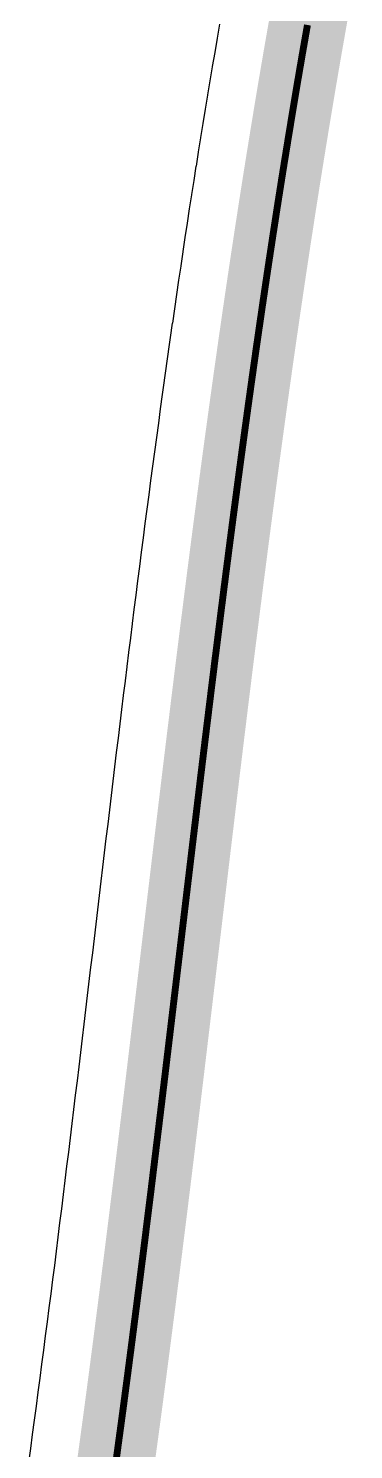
# Model space of a CAD drawing. Header units: millimetres. Extents: x -14 to 86, y -29 to 39.
# Drawn here: x 8.489 to 9.559, y -18.234 to -13.563 of the extents above; entities that cross this region are included whole.
import ezdxf

# ---------------------------------------------------------------- set-up
doc = ezdxf.new("R2010")
doc.units = ezdxf.units.MM
for name, color, linetype in [('BottomLayer', 5, 'Continuous'), ('KeepOutLayer', 6, 'Continuous'), ('Mechanical1', 6, 'Continuous'), ('TopLayer', 1, 'Continuous')]:
    doc.layers.add(name, color=color, linetype=linetype)

msp = doc.modelspace()

# ---------------------------------------------------------------- linework, layer by layer
at = {"layer": 'BottomLayer'}
for p, q in [((9.118, -13.5489), (9.11, -13.595)), ((9.1099, -13.5955), (9.1019, -13.6417)), ((9.11, -13.5953), (9.1099, -13.5955)), ((9.11, -13.595), (9.11, -13.5953)), ((9.1019, -13.6421), (9.094, -13.6883)), ((9.1019, -13.6417), (9.102, -13.6419)), ((9.102, -13.6419), (9.1019, -13.6421)), ((9.0939, -13.6888), (9.0861, -13.735)), ((9.094, -13.6886), (9.0939, -13.6888)), ((9.094, -13.6883), (9.094, -13.6886)), ((9.086, -13.7355), (9.0783, -13.7817)), ((9.0861, -13.7353), (9.086, -13.7355)), ((9.0861, -13.735), (9.0861, -13.7353)), ((9.0783, -13.7822), (9.0706, -13.8284)), ((9.0783, -13.7817), (9.0783, -13.7819)), ((9.0783, -13.7819), (9.0783, -13.7822)), ((9.0705, -13.8289), (9.0629, -13.8752)), ((9.0706, -13.8287), (9.0705, -13.8289)), ((9.0706, -13.8284), (9.0706, -13.8287)), ((9.0629, -13.8756), (9.0554, -13.922)), ((9.0629, -13.8752), (9.0629, -13.8754)), ((9.0629, -13.8754), (9.0629, -13.8756)), ((9.0553, -13.9224), (9.0478, -13.9687)), ((9.0554, -13.9222), (9.0553, -13.9224)), ((9.0554, -13.922), (9.0554, -13.9222)), ((9.0478, -13.9692), (9.0404, -14.0156)), ((9.0478, -13.9687), (9.0478, -13.969)), ((9.0478, -13.969), (9.0478, -13.9692)), ((9.0403, -14.016), (9.033, -14.0624)), ((9.0404, -14.0158), (9.0403, -14.016)), ((9.0404, -14.0156), (9.0404, -14.0158)), ((9.0329, -14.0628), (9.0257, -14.1092)), ((9.033, -14.0626), (9.0329, -14.0628)), ((9.033, -14.0624), (9.033, -14.0626)), ((9.0256, -14.1096), (9.0184, -14.1561)), ((9.0257, -14.1094), (9.0256, -14.1096)), ((9.0257, -14.1092), (9.0257, -14.1094)), ((9.0184, -14.1565), (9.0112, -14.203)), ((9.0184, -14.1561), (9.0184, -14.1563)), ((9.0184, -14.1563), (9.0184, -14.1565)), ((9.0112, -14.2033), (9.0041, -14.2498)), ((9.0112, -14.203), (9.0113, -14.2031)), ((9.0113, -14.2031), (9.0112, -14.2033)), ((9.0041, -14.2502), (8.9971, -14.2967)), ((9.0041, -14.2498), (9.0041, -14.25)), ((9.0041, -14.25), (9.0041, -14.2502)), ((8.997, -14.2971), (8.99, -14.3437)), ((8.9971, -14.2969), (8.997, -14.2971)), ((8.9971, -14.2967), (8.9971, -14.2969)), ((8.99, -14.344), (8.9831, -14.3906)), ((8.99, -14.3437), (8.9901, -14.3438)), ((8.9901, -14.3438), (8.99, -14.344)), ((8.983, -14.3909), (8.9762, -14.4375)), ((8.9831, -14.3908), (8.983, -14.3909)), ((8.9831, -14.3906), (8.9831, -14.3908)), ((8.9761, -14.4379), (8.9694, -14.4845)), ((8.9762, -14.4377), (8.9761, -14.4379)), ((8.9762, -14.4375), (8.9762, -14.4377)), ((8.9693, -14.4848), (8.9626, -14.5315)), ((8.9694, -14.4847), (8.9693, -14.4848)), ((8.9694, -14.4845), (8.9694, -14.4847)), ((8.9625, -14.5318), (8.9558, -14.5784)), ((8.9626, -14.5316), (8.9625, -14.5318)), ((8.9626, -14.5315), (8.9626, -14.5316)), ((8.9558, -14.5787), (8.9492, -14.6254)), ((8.9558, -14.5784), (8.9559, -14.5786)), ((8.9559, -14.5786), (8.9558, -14.5787)), ((8.9491, -14.6257), (8.9425, -14.6724)), ((8.9492, -14.6256), (8.9491, -14.6257)), ((8.9492, -14.6254), (8.9492, -14.6256)), ((8.9425, -14.6727), (8.936, -14.7194)), ((8.9425, -14.6724), (8.9425, -14.6726)), ((8.9425, -14.6726), (8.9425, -14.6727)), ((8.9359, -14.7197), (8.9294, -14.7664)), ((8.936, -14.7196), (8.9359, -14.7197)), ((8.936, -14.7194), (8.936, -14.7196)), ((8.9294, -14.7667), (8.9229, -14.8135)), ((8.9294, -14.7664), (8.9294, -14.7666)), ((8.9294, -14.7666), (8.9294, -14.7667)), ((8.9229, -14.8138), (8.9165, -14.8605)), ((8.9229, -14.8135), (8.923, -14.8136)), ((8.923, -14.8136), (8.9229, -14.8138)), ((8.9165, -14.8608), (8.9101, -14.9075)), ((8.9165, -14.8605), (8.9165, -14.8607)), ((8.9165, -14.8607), (8.9165, -14.8608)), ((8.9101, -14.9078), (8.9038, -14.9546)), ((8.9101, -14.9075), (8.9101, -14.9077)), ((8.9101, -14.9077), (8.9101, -14.9078)), ((8.9037, -14.9549), (8.8975, -15.0017)), ((8.9038, -14.9547), (8.9037, -14.9549)), ((8.9038, -14.9546), (8.9038, -14.9547)), ((8.8974, -15.0019), (8.8912, -15.0487)), ((8.8975, -15.0018), (8.8974, -15.0019)), ((8.8975, -15.0017), (8.8975, -15.0018)), ((8.8912, -15.049), (8.885, -15.0958)), ((8.8912, -15.0487), (8.8912, -15.0488)), ((8.8912, -15.0488), (8.8912, -15.049)), ((8.8849, -15.096), (8.8788, -15.1429)), ((8.885, -15.0959), (8.8849, -15.096)), ((8.885, -15.0958), (8.885, -15.0959)), ((8.8788, -15.1431), (8.8726, -15.1899)), ((8.8788, -15.1429), (8.8788, -15.143)), ((8.8788, -15.143), (8.8788, -15.1431)), ((8.8726, -15.1902), (8.8665, -15.237)), ((8.8726, -15.1899), (8.8726, -15.1901)), ((8.8726, -15.1901), (8.8726, -15.1902)), ((8.8665, -15.2372), (8.8604, -15.2841)), ((8.8665, -15.237), (8.8665, -15.2371)), ((8.8665, -15.2371), (8.8665, -15.2372)), ((8.8604, -15.2843), (8.8544, -15.3312)), ((8.8604, -15.2841), (8.8604, -15.2842)), ((8.8604, -15.2842), (8.8604, -15.2843)), ((8.8544, -15.3314), (8.8484, -15.3783)), ((8.8544, -15.3312), (8.8544, -15.3313)), ((8.8544, -15.3313), (8.8544, -15.3314)), ((8.8484, -15.3784), (8.8424, -15.4253)), ((8.8484, -15.3783), (8.8484, -15.3784)), ((8.8484, -15.3784), (8.8484, -15.3784)), ((8.8424, -15.4255), (8.8364, -15.4724)), ((8.8424, -15.4253), (8.8424, -15.4254)), ((8.8424, -15.4254), (8.8424, -15.4255)), ((8.8364, -15.4726), (8.8305, -15.5195)), ((8.8364, -15.4724), (8.8365, -15.4725)), ((8.8365, -15.4725), (8.8364, -15.4726)), ((8.8305, -15.5197), (8.8246, -15.5666)), ((8.8305, -15.5195), (8.8305, -15.5196)), ((8.8305, -15.5196), (8.8305, -15.5197)), ((8.8246, -15.5668), (8.8188, -15.6137)), ((8.8246, -15.5666), (8.8246, -15.5667)), ((8.8246, -15.5667), (8.8246, -15.5668)), ((8.8187, -15.6138), (8.8129, -15.6608)), ((8.8188, -15.6138), (8.8187, -15.6138)), ((8.8188, -15.6137), (8.8188, -15.6138)), ((8.8129, -15.6609), (8.8071, -15.7079)), ((8.8129, -15.6608), (8.8129, -15.6609)), ((8.8129, -15.6609), (8.8129, -15.6609)), ((8.8071, -15.708), (8.8013, -15.7549)), ((8.8071, -15.7079), (8.8071, -15.7079)), ((8.8071, -15.7079), (8.8071, -15.708)), ((8.8013, -15.7551), (8.7955, -15.802)), ((8.8013, -15.7549), (8.8013, -15.755)), ((8.8013, -15.755), (8.8013, -15.7551)), ((8.7955, -15.8021), (8.7898, -15.8491)), ((8.7955, -15.802), (8.7955, -15.8021)), ((8.7955, -15.8021), (8.7955, -15.8021)), ((8.7898, -15.8492), (8.784, -15.8961)), ((8.7898, -15.8491), (8.7898, -15.8491)), ((8.7898, -15.8491), (8.7898, -15.8492)), ((8.784, -15.8963), (8.7783, -15.9432)), ((8.784, -15.8961), (8.784, -15.8962)), ((8.784, -15.8962), (8.784, -15.8963)), ((8.7783, -15.9433), (8.7726, -15.9902)), ((8.7783, -15.9432), (8.7783, -15.9433)), ((8.7783, -15.9433), (8.7783, -15.9433)), ((8.7726, -15.9904), (8.7669, -16.0373)), ((8.7726, -15.9902), (8.7726, -15.9903)), ((8.7726, -15.9903), (8.7726, -15.9904)), ((8.7669, -16.0374), (8.7613, -16.0843)), ((8.7669, -16.0373), (8.7669, -16.0373)), ((8.7669, -16.0373), (8.7669, -16.0374)), ((8.7613, -16.0844), (8.7556, -16.1314)), ((8.7613, -16.0843), (8.7613, -16.0844)), ((8.7613, -16.0844), (8.7613, -16.0844)), ((8.7556, -16.1314), (8.75, -16.1784)), ((8.7556, -16.1314), (8.7556, -16.1314)), ((8.7556, -16.1314), (8.7556, -16.1314)), ((8.75, -16.1785), (8.7443, -16.2254)), ((8.75, -16.1784), (8.75, -16.1784)), ((8.75, -16.1784), (8.75, -16.1785)), ((8.7443, -16.2255), (8.7387, -16.2724)), ((8.7443, -16.2254), (8.7443, -16.2254)), ((8.7443, -16.2254), (8.7443, -16.2255)), ((8.7387, -16.2725), (8.7331, -16.3194)), ((8.7387, -16.2724), (8.7387, -16.2725)), ((8.7387, -16.2725), (8.7387, -16.2725)), ((8.7331, -16.3195), (8.7275, -16.3664)), ((8.7331, -16.3194), (8.7331, -16.3194)), ((8.7331, -16.3194), (8.7331, -16.3195)), ((8.7275, -16.3664), (8.7163, -16.4603)), ((8.7275, -16.3664), (8.7275, -16.3664)), ((8.7275, -16.3664), (8.7275, -16.3664)), ((8.7163, -16.4604), (8.7051, -16.5542)), ((8.7163, -16.4603), (8.7163, -16.4604)), ((8.7163, -16.4604), (8.7163, -16.4604)), ((8.7051, -16.5542), (8.6995, -16.6012)), ((8.7051, -16.5542), (8.7051, -16.5542)), ((8.6995, -16.6012), (8.6939, -16.6481)), ((8.6939, -16.6481), (8.6828, -16.7418)), ((8.6828, -16.7418), (8.6772, -16.7887)), ((8.6772, -16.7887), (8.6716, -16.8356)), ((8.6716, -16.8356), (8.666, -16.8823)), ((8.6716, -16.8356), (8.6716, -16.8356)), ((8.666, -16.8823), (8.6603, -16.9292)), ((8.666, -16.8823), (8.666, -16.8823)), ((8.6603, -16.9292), (8.6547, -16.9759)), ((8.6603, -16.9292), (8.6603, -16.9292)), ((8.6547, -16.9759), (8.6491, -17.0227)), ((8.6491, -17.0227), (8.6434, -17.0695)), ((8.6434, -17.0695), (8.6378, -17.1162)), ((8.6378, -17.1162), (8.6321, -17.163)), ((8.6321, -17.163), (8.6264, -17.2097)), ((8.6264, -17.2097), (8.6207, -17.2564)), ((8.6207, -17.2564), (8.615, -17.303)), ((8.615, -17.303), (8.6093, -17.3495)), ((8.6093, -17.3495), (8.6036, -17.3962)), ((8.6036, -17.3962), (8.5978, -17.4427)), ((8.5978, -17.4427), (8.592, -17.4894)), ((8.592, -17.4894), (8.5862, -17.5357)), ((8.5862, -17.5357), (8.5804, -17.5824)), ((8.5804, -17.5824), (8.5745, -17.6287)), ((8.5804, -17.5824), (8.5804, -17.5824)), ((8.5745, -17.6287), (8.5686, -17.6752)), ((8.5686, -17.6752), (8.5627, -17.7218)), ((8.5627, -17.7218), (8.5568, -17.768)), ((8.5568, -17.768), (8.5508, -17.8145)), ((8.5508, -17.8145), (8.5448, -17.8609)), ((8.5448, -17.8609), (8.5388, -17.907)), ((8.5388, -17.907), (8.5327, -17.9535)), ((8.5327, -17.9535), (8.5266, -17.9997)), ((8.5266, -17.9997), (8.5205, -18.0458)), ((8.5205, -18.0458), (8.5143, -18.0921)), ((8.5143, -18.0921), (8.5081, -18.138)), ((8.5081, -18.138), (8.5018, -18.1844)), ((8.5018, -18.1844), (8.4956, -18.2302)), ((8.4956, -18.2302), (8.4893, -18.2762))]:
    msp.add_line(p, q, dxfattribs=at)
at = {"layer": 'KeepOutLayer', "const_width": 0.254}
for points in [[(9.4232, -13.4595), (9.4315, -13.4135)], [(9.4149, -13.5055), (9.4232, -13.4595)], [(9.4068, -13.5516), (9.4149, -13.5055)], [(9.3987, -13.5977), (9.4068, -13.5516)], [(9.3906, -13.6438), (9.3987, -13.5977)], [(9.3827, -13.69), (9.3906, -13.6438)], [(9.3748, -13.7362), (9.3827, -13.69)], [(9.367, -13.7824), (9.3748, -13.7362)], [(9.3593, -13.8286), (9.367, -13.7824)], [(9.3517, -13.8749), (9.3593, -13.8286)], [(9.3441, -13.9212), (9.3517, -13.8749)], [(9.3366, -13.9676), (9.3441, -13.9212)], [(9.3291, -14.0139), (9.3366, -13.9676)], [(9.3217, -14.0603), (9.3291, -14.0139)], [(9.3144, -14.1067), (9.3217, -14.0603)], [(9.3071, -14.1532), (9.3144, -14.1067)], [(9.3, -14.1997), (9.3071, -14.1532)], [(9.2928, -14.2461), (9.3, -14.1997)], [(9.2858, -14.2927), (9.2928, -14.2461)], [(9.2787, -14.3392), (9.2858, -14.2927)], [(9.2718, -14.3857), (9.2787, -14.3392)], [(9.2649, -14.4323), (9.2718, -14.3857)], [(9.258, -14.4789), (9.2649, -14.4323)], [(9.2513, -14.5255), (9.258, -14.4789)], [(9.2445, -14.5722), (9.2513, -14.5255)], [(9.2378, -14.6188), (9.2445, -14.5722)], [(9.2312, -14.6655), (9.2378, -14.6188)], [(9.2246, -14.7122), (9.2312, -14.6655)], [(9.2181, -14.7589), (9.2246, -14.7122)], [(9.2116, -14.8056), (9.2181, -14.7589)], [(9.2052, -14.8524), (9.2116, -14.8056)], [(9.1988, -14.8991), (9.2052, -14.8524)], [(9.1924, -14.9459), (9.1988, -14.8991)], [(9.1861, -14.9927), (9.1924, -14.9459)], [(9.1798, -15.0395), (9.1861, -14.9927)], [(9.1736, -15.0863), (9.1798, -15.0395)], [(9.1674, -15.1331), (9.1736, -15.0863)], [(9.1612, -15.18), (9.1674, -15.1331)], [(9.1551, -15.2268), (9.1612, -15.18)], [(9.149, -15.2737), (9.1551, -15.2268)], [(9.143, -15.3206), (9.149, -15.2737)], [(9.1369, -15.3675), (9.143, -15.3206)], [(9.131, -15.4144), (9.1369, -15.3675)], [(9.125, -15.4613), (9.131, -15.4144)], [(9.1191, -15.5082), (9.125, -15.4613)], [(9.1132, -15.5551), (9.1191, -15.5082)], [(9.1073, -15.602), (9.1132, -15.5551)], [(9.1014, -15.6489), (9.1073, -15.602)], [(9.0956, -15.6959), (9.1014, -15.6489)], [(9.0898, -15.7428), (9.0956, -15.6959)], [(9.084, -15.7897), (9.0898, -15.7428)], [(9.0783, -15.8367), (9.084, -15.7897)], [(9.0725, -15.8836), (9.0783, -15.8367)], [(9.0668, -15.9306), (9.0725, -15.8836)], [(9.0611, -15.9776), (9.0668, -15.9306)], [(9.0554, -16.0245), (9.0611, -15.9776)], [(9.0498, -16.0715), (9.0554, -16.0245)], [(9.0441, -16.1184), (9.0498, -16.0715)], [(9.0385, -16.1654), (9.0441, -16.1184)], [(9.0328, -16.2124), (9.0385, -16.1654)], [(9.0272, -16.2593), (9.0328, -16.2124)], [(9.0216, -16.3063), (9.0272, -16.2593)], [(9.016, -16.3532), (9.0216, -16.3063)], [(9.0104, -16.4002), (9.016, -16.3532)], [(9.0048, -16.4471), (9.0104, -16.4002)], [(8.9992, -16.4941), (9.0048, -16.4471)], [(8.9936, -16.541), (8.9992, -16.4941)], [(8.988, -16.5879), (8.9936, -16.541)], [(8.9824, -16.6349), (8.988, -16.5879)], [(8.9768, -16.6818), (8.9824, -16.6349)], [(8.9712, -16.7287), (8.9768, -16.6818)], [(8.9656, -16.7756), (8.9712, -16.7287)], [(8.96, -16.8225), (8.9656, -16.7756)], [(8.9544, -16.8694), (8.96, -16.8225)], [(8.9488, -16.9162), (8.9544, -16.8694)], [(8.9432, -16.9631), (8.9488, -16.9162)], [(8.9376, -17.01), (8.9432, -16.9631)], [(8.9319, -17.0568), (8.9376, -17.01)], [(8.9263, -17.1037), (8.9319, -17.0568)], [(8.9206, -17.1505), (8.9263, -17.1037)], [(8.9149, -17.1973), (8.9206, -17.1505)], [(8.9092, -17.2441), (8.9149, -17.1973)], [(8.9035, -17.2909), (8.9092, -17.2441)], [(8.8978, -17.3376), (8.9035, -17.2909)], [(8.8921, -17.3844), (8.8978, -17.3376)], [(8.8863, -17.4311), (8.8921, -17.3844)], [(8.8805, -17.4778), (8.8863, -17.4311)], [(8.8747, -17.5245), (8.8805, -17.4778)], [(8.8689, -17.5712), (8.8747, -17.5245)], [(8.863, -17.6179), (8.8689, -17.5712)], [(8.8571, -17.6645), (8.863, -17.6179)], [(8.8512, -17.7112), (8.8571, -17.6645)], [(8.8453, -17.7578), (8.8512, -17.7112)], [(8.8393, -17.8043), (8.8453, -17.7578)], [(8.8333, -17.8509), (8.8393, -17.8043)], [(8.8273, -17.8975), (8.8333, -17.8509)], [(8.8212, -17.944), (8.8273, -17.8975)], [(8.8152, -17.9905), (8.8212, -17.944)], [(8.809, -18.037), (8.8152, -17.9905)], [(8.8029, -18.0834), (8.809, -18.037)], [(8.7967, -18.1298), (8.8029, -18.0834)], [(8.7904, -18.1762), (8.7967, -18.1298)], [(8.7841, -18.2226), (8.7904, -18.1762)], [(8.7778, -18.269), (8.7841, -18.2226)], [(8.7714, -18.3153), (8.7778, -18.269)], [(8.765, -18.3616), (8.7714, -18.3153)]]:
    msp.add_lwpolyline(points, dxfattribs=at)
at = {"layer": 'KeepOutLayer', "const_width": 0.127}
for points in [[(9.3597, -13.4595, 1), (9.4867, -13.4595, 1)], [(9.3597, -13.4595, 1), (9.4867, -13.4595, 1)], [(9.3514, -13.5055, 1), (9.4784, -13.5055, 1)], [(9.3514, -13.5055, 1), (9.4784, -13.5055, 1)], [(9.3433, -13.5516, 1), (9.4703, -13.5516, 1)], [(9.3433, -13.5516, 1), (9.4703, -13.5516, 1)], [(9.3352, -13.5977, 1), (9.4622, -13.5977, 1)], [(9.3352, -13.5977, 1), (9.4622, -13.5977, 1)], [(9.3271, -13.6438, 1), (9.4541, -13.6438, 1)], [(9.3271, -13.6438, 1), (9.4541, -13.6438, 1)], [(9.3192, -13.69, 1), (9.4462, -13.69, 1)], [(9.3192, -13.69, 1), (9.4462, -13.69, 1)], [(9.3113, -13.7362, 1), (9.4383, -13.7362, 1)], [(9.3113, -13.7362, 1), (9.4383, -13.7362, 1)], [(9.3035, -13.7824, 1), (9.4305, -13.7824, 1)], [(9.3035, -13.7824, 1), (9.4305, -13.7824, 1)], [(9.2958, -13.8286, 1), (9.4228, -13.8286, 1)], [(9.2958, -13.8286, 1), (9.4228, -13.8286, 1)], [(9.2882, -13.8749, 1), (9.4152, -13.8749, 1)], [(9.2882, -13.8749, 1), (9.4152, -13.8749, 1)], [(9.2806, -13.9212, 1), (9.4076, -13.9212, 1)], [(9.2806, -13.9212, 1), (9.4076, -13.9212, 1)], [(9.2731, -13.9676, 1), (9.4001, -13.9676, 1)], [(9.2731, -13.9676, 1), (9.4001, -13.9676, 1)], [(9.2656, -14.0139, 1), (9.3926, -14.0139, 1)], [(9.2656, -14.0139, 1), (9.3926, -14.0139, 1)], [(9.2582, -14.0603, 1), (9.3852, -14.0603, 1)], [(9.2582, -14.0603, 1), (9.3852, -14.0603, 1)], [(9.2509, -14.1067, 1), (9.3779, -14.1067, 1)], [(9.2509, -14.1067, 1), (9.3779, -14.1067, 1)], [(9.2436, -14.1532, 1), (9.3706, -14.1532, 1)], [(9.2436, -14.1532, 1), (9.3706, -14.1532, 1)], [(9.2365, -14.1997, 1), (9.3635, -14.1997, 1)], [(9.2365, -14.1997, 1), (9.3635, -14.1997, 1)], [(9.2293, -14.2461, 1), (9.3563, -14.2461, 1)], [(9.2293, -14.2461, 1), (9.3563, -14.2461, 1)], [(9.2223, -14.2927, 1), (9.3493, -14.2927, 1)], [(9.2223, -14.2927, 1), (9.3493, -14.2927, 1)], [(9.2152, -14.3392, 1), (9.3422, -14.3392, 1)], [(9.2152, -14.3392, 1), (9.3422, -14.3392, 1)], [(9.2083, -14.3857, 1), (9.3353, -14.3857, 1)], [(9.2083, -14.3857, 1), (9.3353, -14.3857, 1)], [(9.2014, -14.4323, 1), (9.3284, -14.4323, 1)], [(9.2014, -14.4323, 1), (9.3284, -14.4323, 1)], [(9.1945, -14.4789, 1), (9.3215, -14.4789, 1)], [(9.1945, -14.4789, 1), (9.3215, -14.4789, 1)], [(9.1878, -14.5255, 1), (9.3148, -14.5255, 1)], [(9.1878, -14.5255, 1), (9.3148, -14.5255, 1)], [(9.181, -14.5722, 1), (9.308, -14.5722, 1)], [(9.181, -14.5722, 1), (9.308, -14.5722, 1)], [(9.1743, -14.6188, 1), (9.3013, -14.6188, 1)], [(9.1743, -14.6188, 1), (9.3013, -14.6188, 1)], [(9.1677, -14.6655, 1), (9.2947, -14.6655, 1)], [(9.1677, -14.6655, 1), (9.2947, -14.6655, 1)], [(9.1611, -14.7122, 1), (9.2881, -14.7122, 1)], [(9.1611, -14.7122, 1), (9.2881, -14.7122, 1)], [(9.1546, -14.7589, 1), (9.2816, -14.7589, 1)], [(9.1546, -14.7589, 1), (9.2816, -14.7589, 1)], [(9.1481, -14.8056, 1), (9.2751, -14.8056, 1)], [(9.1481, -14.8056, 1), (9.2751, -14.8056, 1)], [(9.1417, -14.8524, 1), (9.2687, -14.8524, 1)], [(9.1417, -14.8524, 1), (9.2687, -14.8524, 1)], [(9.1353, -14.8991, 1), (9.2623, -14.8991, 1)], [(9.1353, -14.8991, 1), (9.2623, -14.8991, 1)], [(9.1289, -14.9459, 1), (9.2559, -14.9459, 1)], [(9.1289, -14.9459, 1), (9.2559, -14.9459, 1)], [(9.1226, -14.9927, 1), (9.2496, -14.9927, 1)], [(9.1226, -14.9927, 1), (9.2496, -14.9927, 1)], [(9.1163, -15.0395, 1), (9.2433, -15.0395, 1)], [(9.1163, -15.0395, 1), (9.2433, -15.0395, 1)], [(9.1101, -15.0863, 1), (9.2371, -15.0863, 1)], [(9.1101, -15.0863, 1), (9.2371, -15.0863, 1)], [(9.1039, -15.1331, 1), (9.2309, -15.1331, 1)], [(9.1039, -15.1331, 1), (9.2309, -15.1331, 1)], [(9.0977, -15.18, 1), (9.2247, -15.18, 1)], [(9.0977, -15.18, 1), (9.2247, -15.18, 1)], [(9.0916, -15.2268, 1), (9.2186, -15.2268, 1)], [(9.0916, -15.2268, 1), (9.2186, -15.2268, 1)], [(9.0855, -15.2737, 1), (9.2125, -15.2737, 1)], [(9.0855, -15.2737, 1), (9.2125, -15.2737, 1)], [(9.0795, -15.3206, 1), (9.2065, -15.3206, 1)], [(9.0795, -15.3206, 1), (9.2065, -15.3206, 1)], [(9.0734, -15.3675, 1), (9.2004, -15.3675, 1)], [(9.0734, -15.3675, 1), (9.2004, -15.3675, 1)], [(9.0675, -15.4144, 1), (9.1945, -15.4144, 1)], [(9.0675, -15.4144, 1), (9.1945, -15.4144, 1)], [(9.0615, -15.4613, 1), (9.1885, -15.4613, 1)], [(9.0615, -15.4613, 1), (9.1885, -15.4613, 1)], [(9.0556, -15.5082, 1), (9.1826, -15.5082, 1)], [(9.0556, -15.5082, 1), (9.1826, -15.5082, 1)], [(9.0497, -15.5551, 1), (9.1767, -15.5551, 1)], [(9.0497, -15.5551, 1), (9.1767, -15.5551, 1)], [(9.0438, -15.602, 1), (9.1708, -15.602, 1)], [(9.0438, -15.602, 1), (9.1708, -15.602, 1)], [(9.0379, -15.6489, 1), (9.1649, -15.6489, 1)], [(9.0379, -15.6489, 1), (9.1649, -15.6489, 1)], [(9.0321, -15.6959, 1), (9.1591, -15.6959, 1)], [(9.0321, -15.6959, 1), (9.1591, -15.6959, 1)], [(9.0263, -15.7428, 1), (9.1533, -15.7428, 1)], [(9.0263, -15.7428, 1), (9.1533, -15.7428, 1)], [(9.0205, -15.7897, 1), (9.1475, -15.7897, 1)], [(9.0205, -15.7897, 1), (9.1475, -15.7897, 1)], [(9.0148, -15.8367, 1), (9.1418, -15.8367, 1)], [(9.0148, -15.8367, 1), (9.1418, -15.8367, 1)], [(9.009, -15.8836, 1), (9.136, -15.8836, 1)], [(9.009, -15.8836, 1), (9.136, -15.8836, 1)], [(9.0033, -15.9306, 1), (9.1303, -15.9306, 1)], [(9.0033, -15.9306, 1), (9.1303, -15.9306, 1)], [(8.9976, -15.9776, 1), (9.1246, -15.9776, 1)], [(8.9976, -15.9776, 1), (9.1246, -15.9776, 1)], [(8.9919, -16.0245, 1), (9.1189, -16.0245, 1)], [(8.9919, -16.0245, 1), (9.1189, -16.0245, 1)], [(8.9863, -16.0715, 1), (9.1133, -16.0715, 1)], [(8.9863, -16.0715, 1), (9.1133, -16.0715, 1)], [(8.9806, -16.1184, 1), (9.1076, -16.1184, 1)], [(8.9806, -16.1184, 1), (9.1076, -16.1184, 1)], [(8.975, -16.1654, 1), (9.102, -16.1654, 1)], [(8.975, -16.1654, 1), (9.102, -16.1654, 1)], [(8.9693, -16.2124, 1), (9.0963, -16.2124, 1)], [(8.9693, -16.2124, 1), (9.0963, -16.2124, 1)], [(8.9637, -16.2593, 1), (9.0907, -16.2593, 1)], [(8.9637, -16.2593, 1), (9.0907, -16.2593, 1)], [(8.9581, -16.3063, 1), (9.0851, -16.3063, 1)], [(8.9581, -16.3063, 1), (9.0851, -16.3063, 1)], [(8.9525, -16.3532, 1), (9.0795, -16.3532, 1)], [(8.9525, -16.3532, 1), (9.0795, -16.3532, 1)], [(8.9469, -16.4002, 1), (9.0739, -16.4002, 1)], [(8.9469, -16.4002, 1), (9.0739, -16.4002, 1)], [(8.9413, -16.4471, 1), (9.0683, -16.4471, 1)], [(8.9413, -16.4471, 1), (9.0683, -16.4471, 1)], [(8.9357, -16.4941, 1), (9.0627, -16.4941, 1)], [(8.9357, -16.4941, 1), (9.0627, -16.4941, 1)], [(8.9301, -16.541, 1), (9.0571, -16.541, 1)], [(8.9301, -16.541, 1), (9.0571, -16.541, 1)], [(8.9245, -16.5879, 1), (9.0515, -16.5879, 1)], [(8.9245, -16.5879, 1), (9.0515, -16.5879, 1)], [(8.9189, -16.6349, 1), (9.0459, -16.6349, 1)], [(8.9189, -16.6349, 1), (9.0459, -16.6349, 1)], [(8.9133, -16.6818, 1), (9.0403, -16.6818, 1)], [(8.9133, -16.6818, 1), (9.0403, -16.6818, 1)], [(8.9077, -16.7287, 1), (9.0347, -16.7287, 1)], [(8.9077, -16.7287, 1), (9.0347, -16.7287, 1)], [(8.9021, -16.7756, 1), (9.0291, -16.7756, 1)], [(8.9021, -16.7756, 1), (9.0291, -16.7756, 1)], [(8.8965, -16.8225, 1), (9.0235, -16.8225, 1)], [(8.8965, -16.8225, 1), (9.0235, -16.8225, 1)], [(8.8909, -16.8694, 1), (9.0179, -16.8694, 1)], [(8.8909, -16.8694, 1), (9.0179, -16.8694, 1)], [(8.8853, -16.9162, 1), (9.0123, -16.9162, 1)], [(8.8853, -16.9162, 1), (9.0123, -16.9162, 1)], [(8.8797, -16.9631, 1), (9.0067, -16.9631, 1)], [(8.8797, -16.9631, 1), (9.0067, -16.9631, 1)], [(8.8741, -17.01, 1), (9.0011, -17.01, 1)], [(8.8741, -17.01, 1), (9.0011, -17.01, 1)], [(8.8684, -17.0568, 1), (8.9954, -17.0568, 1)], [(8.8684, -17.0568, 1), (8.9954, -17.0568, 1)], [(8.8628, -17.1037, 1), (8.9898, -17.1037, 1)], [(8.8628, -17.1037, 1), (8.9898, -17.1037, 1)], [(8.8571, -17.1505, 1), (8.9841, -17.1505, 1)], [(8.8571, -17.1505, 1), (8.9841, -17.1505, 1)], [(8.8514, -17.1973, 1), (8.9784, -17.1973, 1)], [(8.8514, -17.1973, 1), (8.9784, -17.1973, 1)], [(8.8457, -17.2441, 1), (8.9727, -17.2441, 1)], [(8.8457, -17.2441, 1), (8.9727, -17.2441, 1)], [(8.84, -17.2909, 1), (8.967, -17.2909, 1)], [(8.84, -17.2909, 1), (8.967, -17.2909, 1)], [(8.8343, -17.3376, 1), (8.9613, -17.3376, 1)], [(8.8343, -17.3376, 1), (8.9613, -17.3376, 1)], [(8.8286, -17.3844, 1), (8.9556, -17.3844, 1)], [(8.8286, -17.3844, 1), (8.9556, -17.3844, 1)], [(8.8228, -17.4311, 1), (8.9498, -17.4311, 1)], [(8.8228, -17.4311, 1), (8.9498, -17.4311, 1)], [(8.817, -17.4778, 1), (8.944, -17.4778, 1)], [(8.817, -17.4778, 1), (8.944, -17.4778, 1)], [(8.8112, -17.5245, 1), (8.9382, -17.5245, 1)], [(8.8112, -17.5245, 1), (8.9382, -17.5245, 1)], [(8.8054, -17.5712, 1), (8.9324, -17.5712, 1)], [(8.8054, -17.5712, 1), (8.9324, -17.5712, 1)], [(8.7995, -17.6179, 1), (8.9265, -17.6179, 1)], [(8.7995, -17.6179, 1), (8.9265, -17.6179, 1)], [(8.7936, -17.6645, 1), (8.9206, -17.6645, 1)], [(8.7936, -17.6645, 1), (8.9206, -17.6645, 1)], [(8.7877, -17.7112, 1), (8.9147, -17.7112, 1)], [(8.7877, -17.7112, 1), (8.9147, -17.7112, 1)], [(8.7818, -17.7578, 1), (8.9088, -17.7578, 1)], [(8.7818, -17.7578, 1), (8.9088, -17.7578, 1)], [(8.7758, -17.8043, 1), (8.9028, -17.8043, 1)], [(8.7758, -17.8043, 1), (8.9028, -17.8043, 1)], [(8.7698, -17.8509, 1), (8.8968, -17.8509, 1)], [(8.7698, -17.8509, 1), (8.8968, -17.8509, 1)], [(8.7638, -17.8975, 1), (8.8908, -17.8975, 1)], [(8.7638, -17.8975, 1), (8.8908, -17.8975, 1)], [(8.7577, -17.944, 1), (8.8847, -17.944, 1)], [(8.7577, -17.944, 1), (8.8847, -17.944, 1)], [(8.7517, -17.9905, 1), (8.8787, -17.9905, 1)], [(8.7517, -17.9905, 1), (8.8787, -17.9905, 1)], [(8.7455, -18.037, 1), (8.8725, -18.037, 1)], [(8.7455, -18.037, 1), (8.8725, -18.037, 1)], [(8.7394, -18.0834, 1), (8.8664, -18.0834, 1)], [(8.7394, -18.0834, 1), (8.8664, -18.0834, 1)], [(8.7332, -18.1298, 1), (8.8602, -18.1298, 1)], [(8.7332, -18.1298, 1), (8.8602, -18.1298, 1)], [(8.7269, -18.1762, 1), (8.8539, -18.1762, 1)], [(8.7269, -18.1762, 1), (8.8539, -18.1762, 1)], [(8.7206, -18.2226, 1), (8.8476, -18.2226, 1)], [(8.7206, -18.2226, 1), (8.8476, -18.2226, 1)], [(8.7143, -18.269, 1), (8.8413, -18.269, 1)], [(8.7143, -18.269, 1), (8.8413, -18.269, 1)], [(8.7079, -18.3153, 1), (8.8349, -18.3153, 1)], [(8.7079, -18.3153, 1), (8.8349, -18.3153, 1)]]:
    msp.add_lwpolyline(points, format="xyb", close=True, dxfattribs=at)
at = {"layer": 'Mechanical1', "const_width": 0.0227}
for points in [[(9.3987, -13.5977), (9.4068, -13.5516)], [(9.3906, -13.6438), (9.3987, -13.5977)], [(9.3827, -13.69), (9.3906, -13.6438)], [(9.3748, -13.7362), (9.3827, -13.69)], [(9.367, -13.7824), (9.3748, -13.7362)], [(9.3593, -13.8286), (9.367, -13.7824)], [(9.3517, -13.8749), (9.3593, -13.8286)], [(9.3441, -13.9212), (9.3517, -13.8749)], [(9.3366, -13.9676), (9.3441, -13.9212)], [(9.3291, -14.0139), (9.3366, -13.9676)], [(9.3217, -14.0603), (9.3291, -14.0139)], [(9.3144, -14.1067), (9.3217, -14.0603)], [(9.3071, -14.1532), (9.3144, -14.1067)], [(9.3, -14.1997), (9.3071, -14.1532)], [(9.2928, -14.2461), (9.3, -14.1997)], [(9.2858, -14.2927), (9.2928, -14.2461)], [(9.2787, -14.3392), (9.2858, -14.2927)], [(9.2718, -14.3857), (9.2787, -14.3392)], [(9.2649, -14.4323), (9.2718, -14.3857)], [(9.258, -14.4789), (9.2649, -14.4323)], [(9.2513, -14.5255), (9.258, -14.4789)], [(9.2445, -14.5722), (9.2513, -14.5255)], [(9.2378, -14.6188), (9.2445, -14.5722)], [(9.2312, -14.6655), (9.2378, -14.6188)], [(9.2246, -14.7122), (9.2312, -14.6655)], [(9.2181, -14.7589), (9.2246, -14.7122)], [(9.2116, -14.8056), (9.2181, -14.7589)], [(9.2052, -14.8524), (9.2116, -14.8056)], [(9.1988, -14.8991), (9.2052, -14.8524)], [(9.1924, -14.9459), (9.1988, -14.8991)], [(9.1861, -14.9927), (9.1924, -14.9459)], [(9.1798, -15.0395), (9.1861, -14.9927)], [(9.1736, -15.0863), (9.1798, -15.0395)], [(9.1674, -15.1331), (9.1736, -15.0863)], [(9.1612, -15.18), (9.1674, -15.1331)], [(9.1551, -15.2268), (9.1612, -15.18)], [(9.149, -15.2737), (9.1551, -15.2268)], [(9.143, -15.3206), (9.149, -15.2737)], [(9.1369, -15.3675), (9.143, -15.3206)], [(9.131, -15.4144), (9.1369, -15.3675)], [(9.125, -15.4613), (9.131, -15.4144)], [(9.1191, -15.5082), (9.125, -15.4613)], [(9.1132, -15.5551), (9.1191, -15.5082)], [(9.1073, -15.602), (9.1132, -15.5551)], [(9.1014, -15.6489), (9.1073, -15.602)], [(9.0956, -15.6959), (9.1014, -15.6489)], [(9.0898, -15.7428), (9.0956, -15.6959)], [(9.084, -15.7897), (9.0898, -15.7428)], [(9.0783, -15.8367), (9.084, -15.7897)], [(9.0725, -15.8836), (9.0783, -15.8367)], [(9.0668, -15.9306), (9.0725, -15.8836)], [(9.0611, -15.9776), (9.0668, -15.9306)], [(9.0554, -16.0245), (9.0611, -15.9776)], [(9.0498, -16.0715), (9.0554, -16.0245)], [(9.0441, -16.1184), (9.0498, -16.0715)], [(9.0385, -16.1654), (9.0441, -16.1184)], [(9.0328, -16.2124), (9.0385, -16.1654)], [(9.0272, -16.2593), (9.0328, -16.2124)], [(9.0216, -16.3063), (9.0272, -16.2593)], [(9.016, -16.3532), (9.0216, -16.3063)], [(9.0104, -16.4002), (9.016, -16.3532)], [(9.0048, -16.4471), (9.0104, -16.4002)], [(8.9992, -16.4941), (9.0048, -16.4471)], [(8.9936, -16.541), (8.9992, -16.4941)], [(8.988, -16.5879), (8.9936, -16.541)], [(8.9824, -16.6349), (8.988, -16.5879)], [(8.9768, -16.6818), (8.9824, -16.6349)], [(8.9712, -16.7287), (8.9768, -16.6818)], [(8.9656, -16.7756), (8.9712, -16.7287)], [(8.96, -16.8225), (8.9656, -16.7756)], [(8.9544, -16.8694), (8.96, -16.8225)], [(8.9488, -16.9162), (8.9544, -16.8694)], [(8.9432, -16.9631), (8.9488, -16.9162)], [(8.9376, -17.01), (8.9432, -16.9631)], [(8.9319, -17.0568), (8.9376, -17.01)], [(8.9263, -17.1037), (8.9319, -17.0568)], [(8.9206, -17.1505), (8.9263, -17.1037)], [(8.9149, -17.1973), (8.9206, -17.1505)], [(8.9092, -17.2441), (8.9149, -17.1973)], [(8.9035, -17.2909), (8.9092, -17.2441)], [(8.8978, -17.3376), (8.9035, -17.2909)], [(8.8921, -17.3844), (8.8978, -17.3376)], [(8.8863, -17.4311), (8.8921, -17.3844)], [(8.8805, -17.4778), (8.8863, -17.4311)], [(8.8747, -17.5245), (8.8805, -17.4778)], [(8.8689, -17.5712), (8.8747, -17.5245)], [(8.863, -17.6179), (8.8689, -17.5712)], [(8.8571, -17.6645), (8.863, -17.6179)], [(8.8512, -17.7112), (8.8571, -17.6645)], [(8.8453, -17.7578), (8.8512, -17.7112)], [(8.8393, -17.8043), (8.8453, -17.7578)], [(8.8333, -17.8509), (8.8393, -17.8043)], [(8.8273, -17.8975), (8.8333, -17.8509)], [(8.8212, -17.944), (8.8273, -17.8975)], [(8.8152, -17.9905), (8.8212, -17.944)], [(8.809, -18.037), (8.8152, -17.9905)], [(8.8029, -18.0834), (8.809, -18.037)], [(8.7967, -18.1298), (8.8029, -18.0834)], [(8.7904, -18.1762), (8.7967, -18.1298)], [(8.7841, -18.2226), (8.7904, -18.1762)], [(8.7778, -18.269), (8.7841, -18.2226)]]:
    msp.add_lwpolyline(points, dxfattribs=at)
at = {"layer": 'Mechanical1', "const_width": 0.0113}
for points in [[(9.393, -13.5977, 1), (9.4043, -13.5977, 1)], [(9.393, -13.5977, 1), (9.4043, -13.5977, 1)], [(9.385, -13.6438, 1), (9.3963, -13.6438, 1)], [(9.385, -13.6438, 1), (9.3963, -13.6438, 1)], [(9.377, -13.69, 1), (9.3884, -13.69, 1)], [(9.377, -13.69, 1), (9.3884, -13.69, 1)], [(9.3692, -13.7362, 1), (9.3805, -13.7362, 1)], [(9.3692, -13.7362, 1), (9.3805, -13.7362, 1)], [(9.3614, -13.7824, 1), (9.3727, -13.7824, 1)], [(9.3614, -13.7824, 1), (9.3727, -13.7824, 1)], [(9.3536, -13.8286, 1), (9.365, -13.8286, 1)], [(9.3536, -13.8286, 1), (9.365, -13.8286, 1)], [(9.346, -13.8749, 1), (9.3573, -13.8749, 1)], [(9.346, -13.8749, 1), (9.3573, -13.8749, 1)], [(9.3384, -13.9212, 1), (9.3497, -13.9212, 1)], [(9.3384, -13.9212, 1), (9.3497, -13.9212, 1)], [(9.3309, -13.9676, 1), (9.3422, -13.9676, 1)], [(9.3309, -13.9676, 1), (9.3422, -13.9676, 1)], [(9.3234, -14.0139, 1), (9.3348, -14.0139, 1)], [(9.3234, -14.0139, 1), (9.3348, -14.0139, 1)], [(9.316, -14.0603, 1), (9.3274, -14.0603, 1)], [(9.316, -14.0603, 1), (9.3274, -14.0603, 1)], [(9.3087, -14.1067, 1), (9.3201, -14.1067, 1)], [(9.3087, -14.1067, 1), (9.3201, -14.1067, 1)], [(9.3015, -14.1532, 1), (9.3128, -14.1532, 1)], [(9.3015, -14.1532, 1), (9.3128, -14.1532, 1)], [(9.2943, -14.1997, 1), (9.3056, -14.1997, 1)], [(9.2943, -14.1997, 1), (9.3056, -14.1997, 1)], [(9.2872, -14.2461, 1), (9.2985, -14.2461, 1)], [(9.2872, -14.2461, 1), (9.2985, -14.2461, 1)], [(9.2801, -14.2927, 1), (9.2914, -14.2927, 1)], [(9.2801, -14.2927, 1), (9.2914, -14.2927, 1)], [(9.2731, -14.3392, 1), (9.2844, -14.3392, 1)], [(9.2731, -14.3392, 1), (9.2844, -14.3392, 1)], [(9.2661, -14.3857, 1), (9.2775, -14.3857, 1)], [(9.2661, -14.3857, 1), (9.2775, -14.3857, 1)], [(9.2592, -14.4323, 1), (9.2706, -14.4323, 1)], [(9.2592, -14.4323, 1), (9.2706, -14.4323, 1)], [(9.2524, -14.4789, 1), (9.2637, -14.4789, 1)], [(9.2524, -14.4789, 1), (9.2637, -14.4789, 1)], [(9.2456, -14.5255, 1), (9.2569, -14.5255, 1)], [(9.2456, -14.5255, 1), (9.2569, -14.5255, 1)], [(9.2389, -14.5722, 1), (9.2502, -14.5722, 1)], [(9.2389, -14.5722, 1), (9.2502, -14.5722, 1)], [(9.2322, -14.6188, 1), (9.2435, -14.6188, 1)], [(9.2322, -14.6188, 1), (9.2435, -14.6188, 1)], [(9.2255, -14.6655, 1), (9.2369, -14.6655, 1)], [(9.2255, -14.6655, 1), (9.2369, -14.6655, 1)], [(9.2189, -14.7122, 1), (9.2303, -14.7122, 1)], [(9.2189, -14.7122, 1), (9.2303, -14.7122, 1)], [(9.2124, -14.7589, 1), (9.2238, -14.7589, 1)], [(9.2124, -14.7589, 1), (9.2238, -14.7589, 1)], [(9.2059, -14.8056, 1), (9.2173, -14.8056, 1)], [(9.2059, -14.8056, 1), (9.2173, -14.8056, 1)], [(9.1995, -14.8524, 1), (9.2108, -14.8524, 1)], [(9.1995, -14.8524, 1), (9.2108, -14.8524, 1)], [(9.1931, -14.8991, 1), (9.2044, -14.8991, 1)], [(9.1931, -14.8991, 1), (9.2044, -14.8991, 1)], [(9.1867, -14.9459, 1), (9.1981, -14.9459, 1)], [(9.1867, -14.9459, 1), (9.1981, -14.9459, 1)], [(9.1804, -14.9927, 1), (9.1918, -14.9927, 1)], [(9.1804, -14.9927, 1), (9.1918, -14.9927, 1)], [(9.1741, -15.0395, 1), (9.1855, -15.0395, 1)], [(9.1741, -15.0395, 1), (9.1855, -15.0395, 1)], [(9.1679, -15.0863, 1), (9.1793, -15.0863, 1)], [(9.1679, -15.0863, 1), (9.1793, -15.0863, 1)], [(9.1617, -15.1331, 1), (9.1731, -15.1331, 1)], [(9.1617, -15.1331, 1), (9.1731, -15.1331, 1)], [(9.1556, -15.18, 1), (9.1669, -15.18, 1)], [(9.1556, -15.18, 1), (9.1669, -15.18, 1)], [(9.1494, -15.2268, 1), (9.1608, -15.2268, 1)], [(9.1494, -15.2268, 1), (9.1608, -15.2268, 1)], [(9.1433, -15.2737, 1), (9.1547, -15.2737, 1)], [(9.1433, -15.2737, 1), (9.1547, -15.2737, 1)], [(9.1373, -15.3206, 1), (9.1486, -15.3206, 1)], [(9.1373, -15.3206, 1), (9.1486, -15.3206, 1)], [(9.1313, -15.3675, 1), (9.1426, -15.3675, 1)], [(9.1313, -15.3675, 1), (9.1426, -15.3675, 1)], [(9.1253, -15.4144, 1), (9.1366, -15.4144, 1)], [(9.1253, -15.4144, 1), (9.1366, -15.4144, 1)], [(9.1193, -15.4613, 1), (9.1307, -15.4613, 1)], [(9.1193, -15.4613, 1), (9.1307, -15.4613, 1)], [(9.1134, -15.5082, 1), (9.1247, -15.5082, 1)], [(9.1134, -15.5082, 1), (9.1247, -15.5082, 1)], [(9.1075, -15.5551, 1), (9.1188, -15.5551, 1)], [(9.1075, -15.5551, 1), (9.1188, -15.5551, 1)], [(9.1016, -15.602, 1), (9.113, -15.602, 1)], [(9.1016, -15.602, 1), (9.113, -15.602, 1)], [(9.0958, -15.6489, 1), (9.1071, -15.6489, 1)], [(9.0958, -15.6489, 1), (9.1071, -15.6489, 1)], [(9.09, -15.6959, 1), (9.1013, -15.6959, 1)], [(9.09, -15.6959, 1), (9.1013, -15.6959, 1)], [(9.0841, -15.7428, 1), (9.0955, -15.7428, 1)], [(9.0841, -15.7428, 1), (9.0955, -15.7428, 1)], [(9.0784, -15.7897, 1), (9.0897, -15.7897, 1)], [(9.0784, -15.7897, 1), (9.0897, -15.7897, 1)], [(9.0726, -15.8367, 1), (9.084, -15.8367, 1)], [(9.0726, -15.8367, 1), (9.084, -15.8367, 1)], [(9.0669, -15.8836, 1), (9.0782, -15.8836, 1)], [(9.0669, -15.8836, 1), (9.0782, -15.8836, 1)], [(9.0612, -15.9306, 1), (9.0725, -15.9306, 1)], [(9.0612, -15.9306, 1), (9.0725, -15.9306, 1)], [(9.0554, -15.9776, 1), (9.0668, -15.9776, 1)], [(9.0554, -15.9776, 1), (9.0668, -15.9776, 1)], [(9.0498, -16.0245, 1), (9.0611, -16.0245, 1)], [(9.0498, -16.0245, 1), (9.0611, -16.0245, 1)], [(9.0441, -16.0715, 1), (9.0554, -16.0715, 1)], [(9.0441, -16.0715, 1), (9.0554, -16.0715, 1)], [(9.0384, -16.1184, 1), (9.0498, -16.1184, 1)], [(9.0384, -16.1184, 1), (9.0498, -16.1184, 1)], [(9.0328, -16.1654, 1), (9.0441, -16.1654, 1)], [(9.0328, -16.1654, 1), (9.0441, -16.1654, 1)], [(9.0271, -16.2124, 1), (9.0385, -16.2124, 1)], [(9.0271, -16.2124, 1), (9.0385, -16.2124, 1)], [(9.0215, -16.2593, 1), (9.0329, -16.2593, 1)], [(9.0215, -16.2593, 1), (9.0329, -16.2593, 1)], [(9.0159, -16.3063, 1), (9.0272, -16.3063, 1)], [(9.0159, -16.3063, 1), (9.0272, -16.3063, 1)], [(9.0103, -16.3532, 1), (9.0216, -16.3532, 1)], [(9.0103, -16.3532, 1), (9.0216, -16.3532, 1)], [(9.0047, -16.4002, 1), (9.016, -16.4002, 1)], [(9.0047, -16.4002, 1), (9.016, -16.4002, 1)], [(8.9991, -16.4471, 1), (9.0104, -16.4471, 1)], [(8.9991, -16.4471, 1), (9.0104, -16.4471, 1)], [(8.9935, -16.4941, 1), (9.0048, -16.4941, 1)], [(8.9935, -16.4941, 1), (9.0048, -16.4941, 1)], [(8.9879, -16.541, 1), (8.9993, -16.541, 1)], [(8.9879, -16.541, 1), (8.9993, -16.541, 1)], [(8.9823, -16.5879, 1), (8.9937, -16.5879, 1)], [(8.9823, -16.5879, 1), (8.9937, -16.5879, 1)], [(8.9767, -16.6349, 1), (8.9881, -16.6349, 1)], [(8.9767, -16.6349, 1), (8.9881, -16.6349, 1)], [(8.9711, -16.6818, 1), (8.9825, -16.6818, 1)], [(8.9711, -16.6818, 1), (8.9825, -16.6818, 1)], [(8.9655, -16.7287, 1), (8.9769, -16.7287, 1)], [(8.9655, -16.7287, 1), (8.9769, -16.7287, 1)], [(8.9599, -16.7756, 1), (8.9713, -16.7756, 1)], [(8.9599, -16.7756, 1), (8.9713, -16.7756, 1)], [(8.9543, -16.8225, 1), (8.9657, -16.8225, 1)], [(8.9543, -16.8225, 1), (8.9657, -16.8225, 1)], [(8.9487, -16.8694, 1), (8.9601, -16.8694, 1)], [(8.9487, -16.8694, 1), (8.9601, -16.8694, 1)], [(8.9431, -16.9162, 1), (8.9545, -16.9162, 1)], [(8.9431, -16.9162, 1), (8.9545, -16.9162, 1)], [(8.9375, -16.9631, 1), (8.9489, -16.9631, 1)], [(8.9375, -16.9631, 1), (8.9489, -16.9631, 1)], [(8.9319, -17.01, 1), (8.9432, -17.01, 1)], [(8.9319, -17.01, 1), (8.9432, -17.01, 1)], [(8.9262, -17.0568, 1), (8.9376, -17.0568, 1)], [(8.9262, -17.0568, 1), (8.9376, -17.0568, 1)], [(8.9206, -17.1037, 1), (8.9319, -17.1037, 1)], [(8.9206, -17.1037, 1), (8.9319, -17.1037, 1)], [(8.9149, -17.1505, 1), (8.9263, -17.1505, 1)], [(8.9149, -17.1505, 1), (8.9263, -17.1505, 1)], [(8.9093, -17.1973, 1), (8.9206, -17.1973, 1)], [(8.9093, -17.1973, 1), (8.9206, -17.1973, 1)], [(8.9036, -17.2441, 1), (8.9149, -17.2441, 1)], [(8.9036, -17.2441, 1), (8.9149, -17.2441, 1)], [(8.8979, -17.2909, 1), (8.9092, -17.2909, 1)], [(8.8979, -17.2909, 1), (8.9092, -17.2909, 1)], [(8.8921, -17.3376, 1), (8.9035, -17.3376, 1)], [(8.8921, -17.3376, 1), (8.9035, -17.3376, 1)], [(8.8864, -17.3844, 1), (8.8977, -17.3844, 1)], [(8.8864, -17.3844, 1), (8.8977, -17.3844, 1)], [(8.8806, -17.4311, 1), (8.892, -17.4311, 1)], [(8.8806, -17.4311, 1), (8.892, -17.4311, 1)], [(8.8748, -17.4778, 1), (8.8862, -17.4778, 1)], [(8.8748, -17.4778, 1), (8.8862, -17.4778, 1)], [(8.869, -17.5245, 1), (8.8804, -17.5245, 1)], [(8.869, -17.5245, 1), (8.8804, -17.5245, 1)], [(8.8632, -17.5712, 1), (8.8745, -17.5712, 1)], [(8.8632, -17.5712, 1), (8.8745, -17.5712, 1)], [(8.8573, -17.6179, 1), (8.8687, -17.6179, 1)], [(8.8573, -17.6179, 1), (8.8687, -17.6179, 1)], [(8.8515, -17.6645, 1), (8.8628, -17.6645, 1)], [(8.8515, -17.6645, 1), (8.8628, -17.6645, 1)], [(8.8456, -17.7112, 1), (8.8569, -17.7112, 1)], [(8.8456, -17.7112, 1), (8.8569, -17.7112, 1)], [(8.8396, -17.7578, 1), (8.851, -17.7578, 1)], [(8.8396, -17.7578, 1), (8.851, -17.7578, 1)], [(8.8337, -17.8043, 1), (8.845, -17.8043, 1)], [(8.8337, -17.8043, 1), (8.845, -17.8043, 1)], [(8.8277, -17.8509, 1), (8.839, -17.8509, 1)], [(8.8277, -17.8509, 1), (8.839, -17.8509, 1)], [(8.8216, -17.8975, 1), (8.833, -17.8975, 1)], [(8.8216, -17.8975, 1), (8.833, -17.8975, 1)], [(8.8156, -17.944, 1), (8.8269, -17.944, 1)], [(8.8156, -17.944, 1), (8.8269, -17.944, 1)], [(8.8095, -17.9905, 1), (8.8208, -17.9905, 1)], [(8.8095, -17.9905, 1), (8.8208, -17.9905, 1)], [(8.8034, -18.037, 1), (8.8147, -18.037, 1)], [(8.8034, -18.037, 1), (8.8147, -18.037, 1)], [(8.7972, -18.0834, 1), (8.8085, -18.0834, 1)], [(8.7972, -18.0834, 1), (8.8085, -18.0834, 1)], [(8.791, -18.1298, 1), (8.8023, -18.1298, 1)], [(8.791, -18.1298, 1), (8.8023, -18.1298, 1)], [(8.7847, -18.1762, 1), (8.7961, -18.1762, 1)], [(8.7847, -18.1762, 1), (8.7961, -18.1762, 1)], [(8.7785, -18.2226, 1), (8.7898, -18.2226, 1)], [(8.7785, -18.2226, 1), (8.7898, -18.2226, 1)]]:
    msp.add_lwpolyline(points, format="xyb", close=True, dxfattribs=at)
at = {"layer": 'TopLayer'}
for p, q in [((9.118, -13.5489), (9.11, -13.595)), ((9.1099, -13.5955), (9.1019, -13.6417)), ((9.11, -13.5953), (9.1099, -13.5955)), ((9.11, -13.595), (9.11, -13.5953)), ((9.1019, -13.6421), (9.094, -13.6883)), ((9.1019, -13.6417), (9.102, -13.6419)), ((9.102, -13.6419), (9.1019, -13.6421)), ((9.0939, -13.6888), (9.0861, -13.735)), ((9.094, -13.6886), (9.0939, -13.6888)), ((9.094, -13.6883), (9.094, -13.6886)), ((9.086, -13.7355), (9.0783, -13.7817)), ((9.0861, -13.7353), (9.086, -13.7355)), ((9.0861, -13.735), (9.0861, -13.7353)), ((9.0783, -13.7822), (9.0706, -13.8284)), ((9.0783, -13.7817), (9.0783, -13.7819)), ((9.0783, -13.7819), (9.0783, -13.7822)), ((9.0705, -13.8289), (9.0629, -13.8752)), ((9.0706, -13.8287), (9.0705, -13.8289)), ((9.0706, -13.8284), (9.0706, -13.8287)), ((9.0629, -13.8756), (9.0554, -13.922)), ((9.0629, -13.8752), (9.0629, -13.8754)), ((9.0629, -13.8754), (9.0629, -13.8756)), ((9.0553, -13.9224), (9.0478, -13.9687)), ((9.0554, -13.9222), (9.0553, -13.9224)), ((9.0554, -13.922), (9.0554, -13.9222)), ((9.0478, -13.9692), (9.0404, -14.0156)), ((9.0478, -13.9687), (9.0478, -13.969)), ((9.0478, -13.969), (9.0478, -13.9692)), ((9.0403, -14.016), (9.033, -14.0624)), ((9.0404, -14.0158), (9.0403, -14.016)), ((9.0404, -14.0156), (9.0404, -14.0158)), ((9.0329, -14.0628), (9.0257, -14.1092)), ((9.033, -14.0626), (9.0329, -14.0628)), ((9.033, -14.0624), (9.033, -14.0626)), ((9.0256, -14.1096), (9.0184, -14.1561)), ((9.0257, -14.1094), (9.0256, -14.1096)), ((9.0257, -14.1092), (9.0257, -14.1094)), ((9.0184, -14.1565), (9.0112, -14.203)), ((9.0184, -14.1561), (9.0184, -14.1563)), ((9.0184, -14.1563), (9.0184, -14.1565)), ((9.0112, -14.2033), (9.0041, -14.2498)), ((9.0112, -14.203), (9.0113, -14.2031)), ((9.0113, -14.2031), (9.0112, -14.2033)), ((9.0041, -14.2502), (8.9971, -14.2967)), ((9.0041, -14.2498), (9.0041, -14.25)), ((9.0041, -14.25), (9.0041, -14.2502)), ((8.997, -14.2971), (8.99, -14.3437)), ((8.9971, -14.2969), (8.997, -14.2971)), ((8.9971, -14.2967), (8.9971, -14.2969)), ((8.99, -14.344), (8.9831, -14.3906)), ((8.99, -14.3437), (8.9901, -14.3438)), ((8.9901, -14.3438), (8.99, -14.344)), ((8.983, -14.3909), (8.9762, -14.4375)), ((8.9831, -14.3908), (8.983, -14.3909)), ((8.9831, -14.3906), (8.9831, -14.3908)), ((8.9761, -14.4379), (8.9694, -14.4845)), ((8.9762, -14.4377), (8.9761, -14.4379)), ((8.9762, -14.4375), (8.9762, -14.4377)), ((8.9693, -14.4848), (8.9626, -14.5315)), ((8.9694, -14.4847), (8.9693, -14.4848)), ((8.9694, -14.4845), (8.9694, -14.4847)), ((8.9625, -14.5318), (8.9558, -14.5784)), ((8.9626, -14.5316), (8.9625, -14.5318)), ((8.9626, -14.5315), (8.9626, -14.5316)), ((8.9558, -14.5787), (8.9492, -14.6254)), ((8.9558, -14.5784), (8.9559, -14.5786)), ((8.9559, -14.5786), (8.9558, -14.5787)), ((8.9491, -14.6257), (8.9425, -14.6724)), ((8.9492, -14.6256), (8.9491, -14.6257)), ((8.9492, -14.6254), (8.9492, -14.6256)), ((8.9425, -14.6727), (8.936, -14.7194)), ((8.9425, -14.6724), (8.9425, -14.6726)), ((8.9425, -14.6726), (8.9425, -14.6727)), ((8.9359, -14.7197), (8.9294, -14.7664)), ((8.936, -14.7196), (8.9359, -14.7197)), ((8.936, -14.7194), (8.936, -14.7196)), ((8.9294, -14.7667), (8.9229, -14.8135)), ((8.9294, -14.7664), (8.9294, -14.7666)), ((8.9294, -14.7666), (8.9294, -14.7667)), ((8.9229, -14.8138), (8.9165, -14.8605)), ((8.9229, -14.8135), (8.923, -14.8136)), ((8.923, -14.8136), (8.9229, -14.8138)), ((8.9165, -14.8608), (8.9101, -14.9075)), ((8.9165, -14.8605), (8.9165, -14.8607)), ((8.9165, -14.8607), (8.9165, -14.8608)), ((8.9101, -14.9078), (8.9038, -14.9546)), ((8.9101, -14.9075), (8.9101, -14.9077)), ((8.9101, -14.9077), (8.9101, -14.9078)), ((8.9037, -14.9549), (8.8975, -15.0017)), ((8.9038, -14.9547), (8.9037, -14.9549)), ((8.9038, -14.9546), (8.9038, -14.9547)), ((8.8974, -15.0019), (8.8912, -15.0487)), ((8.8975, -15.0018), (8.8974, -15.0019)), ((8.8975, -15.0017), (8.8975, -15.0018)), ((8.8912, -15.049), (8.885, -15.0958)), ((8.8912, -15.0487), (8.8912, -15.0488)), ((8.8912, -15.0488), (8.8912, -15.049)), ((8.8849, -15.096), (8.8788, -15.1429)), ((8.885, -15.0959), (8.8849, -15.096)), ((8.885, -15.0958), (8.885, -15.0959)), ((8.8788, -15.1431), (8.8726, -15.1899)), ((8.8788, -15.1429), (8.8788, -15.143)), ((8.8788, -15.143), (8.8788, -15.1431)), ((8.8726, -15.1902), (8.8665, -15.237)), ((8.8726, -15.1899), (8.8726, -15.1901)), ((8.8726, -15.1901), (8.8726, -15.1902)), ((8.8665, -15.2372), (8.8604, -15.2841)), ((8.8665, -15.237), (8.8665, -15.2371)), ((8.8665, -15.2371), (8.8665, -15.2372)), ((8.8604, -15.2843), (8.8544, -15.3312)), ((8.8604, -15.2841), (8.8604, -15.2842)), ((8.8604, -15.2842), (8.8604, -15.2843)), ((8.8544, -15.3314), (8.8484, -15.3783)), ((8.8544, -15.3312), (8.8544, -15.3313)), ((8.8544, -15.3313), (8.8544, -15.3314)), ((8.8484, -15.3784), (8.8424, -15.4253)), ((8.8484, -15.3783), (8.8484, -15.3784)), ((8.8484, -15.3784), (8.8484, -15.3784)), ((8.8424, -15.4255), (8.8364, -15.4724)), ((8.8424, -15.4253), (8.8424, -15.4254)), ((8.8424, -15.4254), (8.8424, -15.4255)), ((8.8364, -15.4726), (8.8305, -15.5195)), ((8.8364, -15.4724), (8.8365, -15.4725)), ((8.8365, -15.4725), (8.8364, -15.4726)), ((8.8305, -15.5197), (8.8246, -15.5666)), ((8.8305, -15.5195), (8.8305, -15.5196)), ((8.8305, -15.5196), (8.8305, -15.5197)), ((8.8246, -15.5668), (8.8188, -15.6137)), ((8.8246, -15.5666), (8.8246, -15.5667)), ((8.8246, -15.5667), (8.8246, -15.5668)), ((8.8187, -15.6138), (8.8129, -15.6608)), ((8.8188, -15.6138), (8.8187, -15.6138)), ((8.8188, -15.6137), (8.8188, -15.6138)), ((8.8129, -15.6609), (8.8071, -15.7079)), ((8.8129, -15.6608), (8.8129, -15.6609)), ((8.8129, -15.6609), (8.8129, -15.6609)), ((8.8071, -15.708), (8.8013, -15.7549)), ((8.8071, -15.7079), (8.8071, -15.7079)), ((8.8071, -15.7079), (8.8071, -15.708)), ((8.8013, -15.7551), (8.7955, -15.802)), ((8.8013, -15.7549), (8.8013, -15.755)), ((8.8013, -15.755), (8.8013, -15.7551)), ((8.7955, -15.8021), (8.7898, -15.8491)), ((8.7955, -15.802), (8.7955, -15.8021)), ((8.7955, -15.8021), (8.7955, -15.8021)), ((8.7898, -15.8492), (8.784, -15.8961)), ((8.7898, -15.8491), (8.7898, -15.8491)), ((8.7898, -15.8491), (8.7898, -15.8492)), ((8.784, -15.8963), (8.7783, -15.9432)), ((8.784, -15.8961), (8.784, -15.8962)), ((8.784, -15.8962), (8.784, -15.8963)), ((8.7783, -15.9433), (8.7726, -15.9902)), ((8.7783, -15.9432), (8.7783, -15.9433)), ((8.7783, -15.9433), (8.7783, -15.9433)), ((8.7726, -15.9904), (8.7669, -16.0373)), ((8.7726, -15.9902), (8.7726, -15.9903)), ((8.7726, -15.9903), (8.7726, -15.9904)), ((8.7669, -16.0374), (8.7613, -16.0843)), ((8.7669, -16.0373), (8.7669, -16.0373)), ((8.7669, -16.0373), (8.7669, -16.0374)), ((8.7613, -16.0844), (8.7556, -16.1314)), ((8.7613, -16.0843), (8.7613, -16.0844)), ((8.7613, -16.0844), (8.7613, -16.0844)), ((8.7556, -16.1314), (8.75, -16.1784)), ((8.7556, -16.1314), (8.7556, -16.1314)), ((8.7556, -16.1314), (8.7556, -16.1314)), ((8.75, -16.1785), (8.7443, -16.2254)), ((8.75, -16.1784), (8.75, -16.1784)), ((8.75, -16.1784), (8.75, -16.1785)), ((8.7443, -16.2255), (8.7387, -16.2724)), ((8.7443, -16.2254), (8.7443, -16.2254)), ((8.7443, -16.2254), (8.7443, -16.2255)), ((8.7387, -16.2725), (8.7331, -16.3194)), ((8.7387, -16.2724), (8.7387, -16.2725)), ((8.7387, -16.2725), (8.7387, -16.2725)), ((8.7331, -16.3195), (8.7275, -16.3664)), ((8.7331, -16.3194), (8.7331, -16.3194)), ((8.7331, -16.3194), (8.7331, -16.3195)), ((8.7275, -16.3664), (8.7163, -16.4603)), ((8.7275, -16.3664), (8.7275, -16.3664)), ((8.7275, -16.3664), (8.7275, -16.3664)), ((8.7163, -16.4604), (8.7051, -16.5542)), ((8.7163, -16.4603), (8.7163, -16.4604)), ((8.7163, -16.4604), (8.7163, -16.4604)), ((8.7051, -16.5542), (8.6995, -16.6012)), ((8.7051, -16.5542), (8.7051, -16.5542)), ((8.6995, -16.6012), (8.6939, -16.6481)), ((8.6939, -16.6481), (8.6828, -16.7418)), ((8.6828, -16.7418), (8.6772, -16.7887)), ((8.6772, -16.7887), (8.6716, -16.8356)), ((8.6716, -16.8356), (8.666, -16.8823)), ((8.6716, -16.8356), (8.6716, -16.8356)), ((8.666, -16.8823), (8.6603, -16.9292)), ((8.666, -16.8823), (8.666, -16.8823)), ((8.6603, -16.9292), (8.6547, -16.9759)), ((8.6603, -16.9292), (8.6603, -16.9292)), ((8.6547, -16.9759), (8.6491, -17.0227)), ((8.6491, -17.0227), (8.6434, -17.0695)), ((8.6434, -17.0695), (8.6378, -17.1162)), ((8.6378, -17.1162), (8.6321, -17.163)), ((8.6321, -17.163), (8.6264, -17.2097)), ((8.6264, -17.2097), (8.6207, -17.2564)), ((8.6207, -17.2564), (8.615, -17.303)), ((8.615, -17.303), (8.6093, -17.3495)), ((8.6093, -17.3495), (8.6036, -17.3962)), ((8.6036, -17.3962), (8.5978, -17.4427)), ((8.5978, -17.4427), (8.592, -17.4894)), ((8.592, -17.4894), (8.5862, -17.5357)), ((8.5862, -17.5357), (8.5804, -17.5824)), ((8.5804, -17.5824), (8.5745, -17.6287)), ((8.5804, -17.5824), (8.5804, -17.5824)), ((8.5745, -17.6287), (8.5686, -17.6752)), ((8.5686, -17.6752), (8.5627, -17.7218)), ((8.5627, -17.7218), (8.5568, -17.768)), ((8.5568, -17.768), (8.5508, -17.8145)), ((8.5508, -17.8145), (8.5448, -17.8609)), ((8.5448, -17.8609), (8.5388, -17.907)), ((8.5388, -17.907), (8.5327, -17.9535)), ((8.5327, -17.9535), (8.5266, -17.9997)), ((8.5266, -17.9997), (8.5205, -18.0458)), ((8.5205, -18.0458), (8.5143, -18.0921)), ((8.5143, -18.0921), (8.5081, -18.138)), ((8.5081, -18.138), (8.5018, -18.1844)), ((8.5018, -18.1844), (8.4956, -18.2302)), ((8.4956, -18.2302), (8.4893, -18.2762))]:
    msp.add_line(p, q, dxfattribs=at)

doc.saveas('drawing.dxf')
